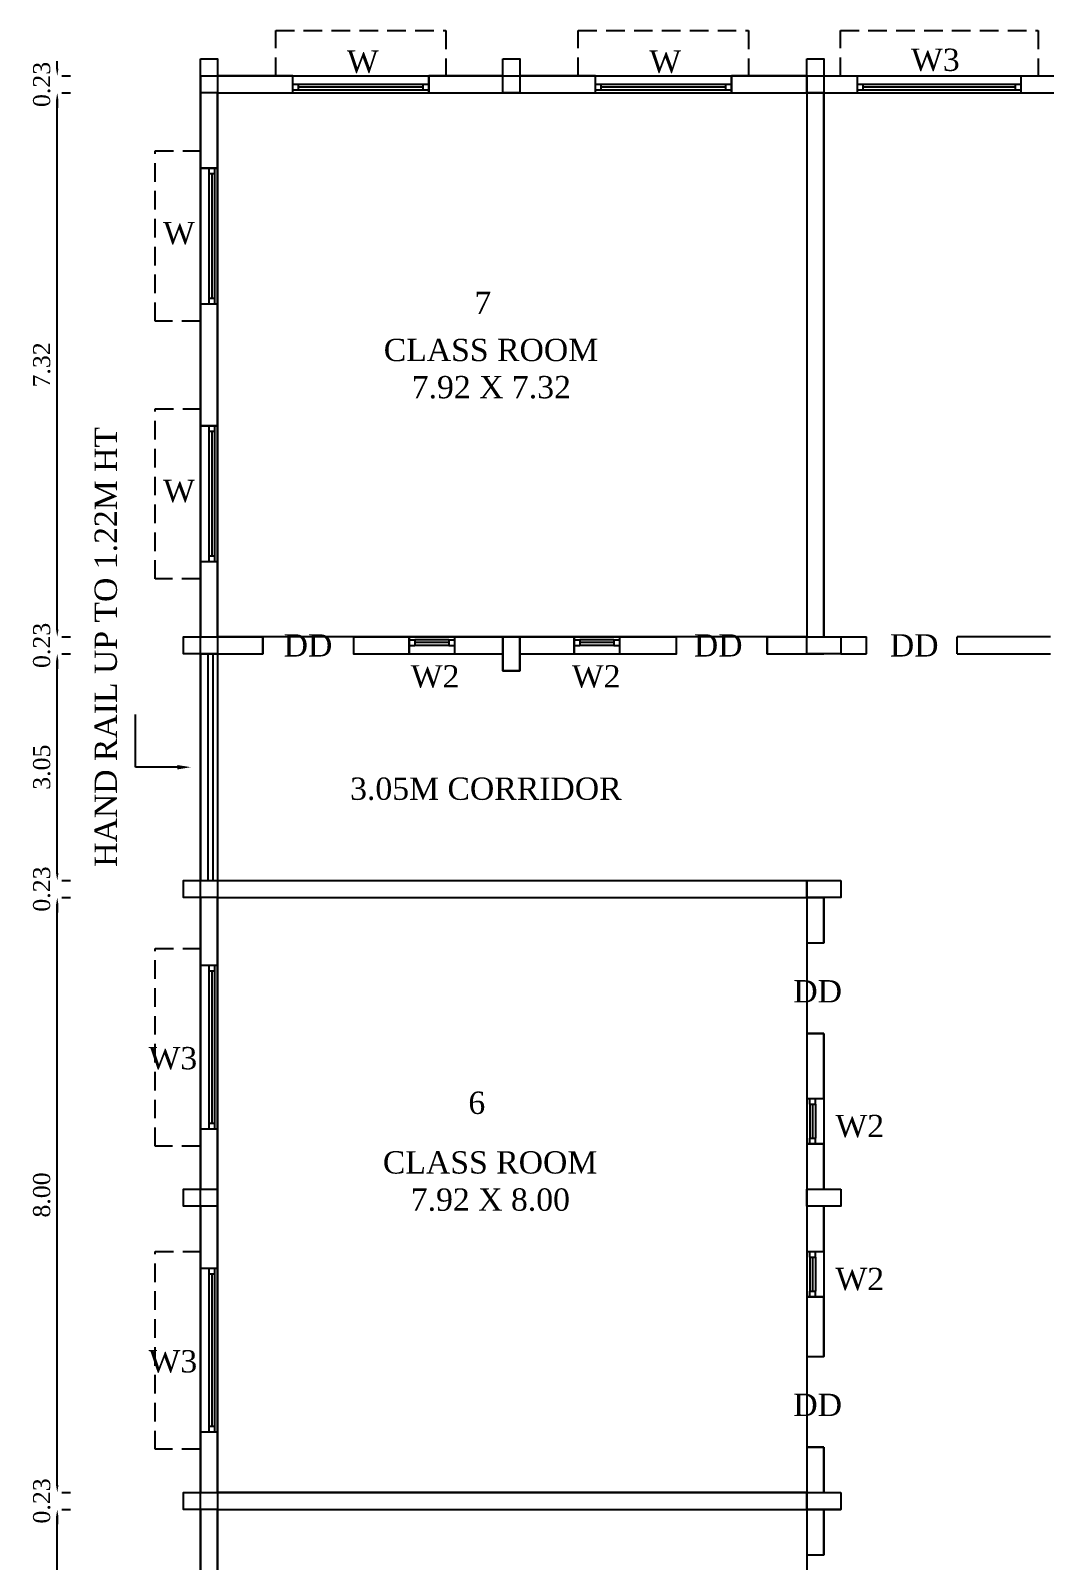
# Model space of a CAD drawing. Header units: metres. Extents: x 3616 to 3987, y 1122 to 1251.
# Drawn here: x 3828.12 to 3841.75, y 1185.21 to 1205.78 of the extents above; entities that cross this region are included whole.
import ezdxf
from ezdxf import colors
from ezdxf.entities.mleader import LeaderData, LeaderLine
from ezdxf.math import Vec2, Vec3

# ---------------------------------------------------------------- set-up
doc = ezdxf.new("R2010")
doc.units = ezdxf.units.M
doc.linetypes.add('DASHED2', pattern=[0.375, 0.25, -0.125])
for name, color, linetype in [('AR_JOINERIES', 251, 'Continuous'), ('BLK_1_FLR_1_BLT_UP_AREA', 26, 'Continuous'), ('BLK_1_FLR_1_REGULAR_ROOM_5', 117, 'Continuous'), ('BLK_1_FLR_1_REGULAR_ROOM_6', 117, 'Continuous'), ('BLK_1_FLR_1_REGULAR_ROOM_7', 117, 'Continuous')]:
    doc.layers.add(name, color=color, linetype=linetype)
doc.styles.add('ANAND', font='times.ttf')
doc.styles.get("Standard").update_dxf_attribs({"font": 'arial.ttf'})
doc.dimstyles.new('V1', dxfattribs={"dimtxt": 0.23, "dimasz": 0.1, "dimexe": 0.18, "dimexo": 0.0625, "dimgap": 0.09, "dimtad": 1, "dimzin": 0, "dimdsep": 46, "dimtxsty": 'ANAND', "dimcen": 0.09, "dimadec": 0, "dimazin": 0, "dimtfac": 1, "dimtix": 1, "dimtofl": 0, "dimtmove": 2, "dimatfit": 0, "dimfxl": 0, "dimtolj": 1, "dimtzin": 0, "dimarcsym": 0})

# ---------------------------------------------------------------- blocks, each defined once
blk = doc.blocks.new('W6a')
at = {"layer": 'AR_JOINERIES', "color": 42}
for p, q in [((-36, 0), (-36, 9)), ((36, 0), (36, 9)), ((36, 4.5), (-36, 4.5)), ((36, 1.5), (-36, 1.5)), ((-33, 1.5), (-33, 4.5)), ((33, 3), (-33, 3)), ((33, 1.5), (33, 4.5))]:
    blk.add_line(p, q, dxfattribs=at)
blk = doc.blocks.new('W2a')
at = {"layer": 'AR_JOINERIES', "color": 42}
for p, q in [((0, 12), (9, 12)), ((1.5, 9), (1.5, 12)), ((1.5, 9), (4.5, 9)), ((1.5, 9), (1.5, -9)), ((3, 9), (3, -9)), ((4.5, 9), (4.5, 12)), ((4.5, 9), (4.5, -9)), ((0, -12), (9, -12)), ((1.5, -9), (4.5, -9)), ((1.5, -12), (1.5, -9)), ((4.5, -12), (4.5, -9))]:
    blk.add_line(p, q, dxfattribs=at)
blk = doc.blocks.new('*D141')
at = {"color": 0, "lineweight": -2}
for p, q in [((3828.543, 1185.896), (3828.661, 1185.896)), ((3828.481, 1177.995), (3828.481, 1185.796)), ((3828.563, 1177.895), (3828.301, 1177.895))]:
    blk.add_line(p, q, dxfattribs=at)
at = {"color": 0}
for points in [[(3828.464, 1185.796), (3828.497, 1185.796), (3828.481, 1185.896)], [(3828.464, 1177.995), (3828.497, 1177.995), (3828.481, 1177.895)]]:
    blk.add_solid(points, dxfattribs=at)
at = {"layer": 'Defpoints', "color": 0}
for p in [(3828.481, 1185.896), (3828.481, 1185.896), (3828.626, 1177.895)]:
    blk.add_point(p, dxfattribs=at)
at = {"color": 0, "insert": (3828.273, 1181.895), "char_height": 0.23, "attachment_point": 5, "rotation": 90, "style": 'ANAND'}
blk.add_mtext('\\A1;8.00', dxfattribs=at)
blk = doc.blocks.new('*D142')
at = {"color": 0, "lineweight": -2}
for p, q in [((3828.481, 1186.224), (3828.481, 1186.324)), ((3828.543, 1186.124), (3828.661, 1186.124)), ((3828.543, 1185.896), (3828.661, 1185.896)), ((3828.481, 1185.796), (3828.481, 1185.696))]:
    blk.add_line(p, q, dxfattribs=at)
at = {"color": 0}
for points in [[(3828.464, 1186.224), (3828.497, 1186.224), (3828.481, 1186.124)], [(3828.464, 1185.796), (3828.497, 1185.796), (3828.481, 1185.896)]]:
    blk.add_solid(points, dxfattribs=at)
at = {"layer": 'Defpoints', "color": 0}
for p in [(3828.481, 1186.124), (3828.481, 1186.124), (3828.481, 1185.896)]:
    blk.add_point(p, dxfattribs=at)
at = {"color": 0, "insert": (3828.273, 1186.01), "char_height": 0.23, "attachment_point": 5, "rotation": 90, "style": 'ANAND'}
blk.add_mtext('\\A1;0.23', dxfattribs=at)
blk = doc.blocks.new('*D143')
at = {"color": 0, "lineweight": -2}
for p, q in [((3828.543, 1194.125), (3828.661, 1194.125)), ((3828.481, 1186.224), (3828.481, 1194.025)), ((3828.543, 1186.124), (3828.661, 1186.124))]:
    blk.add_line(p, q, dxfattribs=at)
at = {"color": 0}
for points in [[(3828.464, 1194.025), (3828.497, 1194.025), (3828.481, 1194.125)], [(3828.464, 1186.224), (3828.497, 1186.224), (3828.481, 1186.124)]]:
    blk.add_solid(points, dxfattribs=at)
at = {"layer": 'Defpoints', "color": 0}
for p in [(3828.481, 1194.125), (3828.481, 1194.125), (3828.481, 1186.124)]:
    blk.add_point(p, dxfattribs=at)
at = {"color": 0, "insert": (3828.273, 1190.125), "char_height": 0.23, "attachment_point": 5, "rotation": 90, "style": 'ANAND'}
blk.add_mtext('\\A1;8.00', dxfattribs=at)
blk = doc.blocks.new('*D144')
at = {"color": 0, "lineweight": -2}
for p, q in [((3828.481, 1194.454), (3828.481, 1194.554)), ((3828.543, 1194.354), (3828.661, 1194.354)), ((3828.543, 1194.125), (3828.661, 1194.125)), ((3828.481, 1194.025), (3828.481, 1193.925))]:
    blk.add_line(p, q, dxfattribs=at)
at = {"color": 0}
for points in [[(3828.464, 1194.454), (3828.497, 1194.454), (3828.481, 1194.354)], [(3828.464, 1194.025), (3828.497, 1194.025), (3828.481, 1194.125)]]:
    blk.add_solid(points, dxfattribs=at)
at = {"layer": 'Defpoints', "color": 0}
for p in [(3828.481, 1194.354), (3828.481, 1194.354), (3828.481, 1194.125)]:
    blk.add_point(p, dxfattribs=at)
at = {"color": 0, "insert": (3828.273, 1194.239), "char_height": 0.23, "attachment_point": 5, "rotation": 90, "style": 'ANAND'}
blk.add_mtext('\\A1;0.23', dxfattribs=at)
blk = doc.blocks.new('*D145')
at = {"color": 0, "lineweight": -2}
for p, q in [((3828.543, 1197.402), (3828.661, 1197.402)), ((3828.481, 1194.454), (3828.481, 1197.302)), ((3828.543, 1194.354), (3828.661, 1194.354))]:
    blk.add_line(p, q, dxfattribs=at)
at = {"color": 0}
for points in [[(3828.464, 1197.302), (3828.497, 1197.302), (3828.481, 1197.402)], [(3828.464, 1194.454), (3828.497, 1194.454), (3828.481, 1194.354)]]:
    blk.add_solid(points, dxfattribs=at)
at = {"layer": 'Defpoints', "color": 0}
for p in [(3828.481, 1197.402), (3828.481, 1197.402), (3828.481, 1194.354)]:
    blk.add_point(p, dxfattribs=at)
at = {"color": 0, "insert": (3828.273, 1195.878), "char_height": 0.23, "attachment_point": 5, "rotation": 90, "style": 'ANAND'}
blk.add_mtext('\\A1;3.05', dxfattribs=at)
blk = doc.blocks.new('*D146')
at = {"color": 0, "lineweight": -2}
for p, q in [((3828.481, 1197.73), (3828.481, 1197.83)), ((3828.543, 1197.63), (3828.661, 1197.63)), ((3828.543, 1197.402), (3828.661, 1197.402)), ((3828.481, 1197.302), (3828.481, 1197.202))]:
    blk.add_line(p, q, dxfattribs=at)
at = {"color": 0}
for points in [[(3828.464, 1197.73), (3828.497, 1197.73), (3828.481, 1197.63)], [(3828.464, 1197.302), (3828.497, 1197.302), (3828.481, 1197.402)]]:
    blk.add_solid(points, dxfattribs=at)
at = {"layer": 'Defpoints', "color": 0}
for p in [(3828.481, 1197.63), (3828.481, 1197.63), (3828.481, 1197.402)]:
    blk.add_point(p, dxfattribs=at)
at = {"color": 0, "insert": (3828.273, 1197.516), "char_height": 0.23, "attachment_point": 5, "rotation": 90, "style": 'ANAND'}
blk.add_mtext('\\A1;0.23', dxfattribs=at)
blk = doc.blocks.new('*D147')
at = {"color": 0, "lineweight": -2}
for p, q in [((3828.481, 1197.73), (3828.481, 1204.846)), ((3828.543, 1204.946), (3828.661, 1204.946)), ((3828.543, 1197.63), (3828.661, 1197.63))]:
    blk.add_line(p, q, dxfattribs=at)
at = {"color": 0}
for points in [[(3828.464, 1204.846), (3828.497, 1204.846), (3828.481, 1204.946)], [(3828.464, 1197.73), (3828.497, 1197.73), (3828.481, 1197.63)]]:
    blk.add_solid(points, dxfattribs=at)
at = {"layer": 'Defpoints', "color": 0}
for p in [(3828.481, 1204.946), (3828.481, 1204.946), (3828.481, 1197.63)]:
    blk.add_point(p, dxfattribs=at)
at = {"color": 0, "insert": (3828.273, 1201.288), "char_height": 0.23, "attachment_point": 5, "rotation": 90, "style": 'ANAND'}
blk.add_mtext('\\A1;7.32', dxfattribs=at)
blk = doc.blocks.new('*D148')
at = {"color": 0, "lineweight": -2}
for p, q in [((3828.481, 1205.274), (3828.481, 1205.374)), ((3828.543, 1205.174), (3828.661, 1205.174)), ((3828.481, 1204.846), (3828.481, 1204.746)), ((3828.543, 1204.946), (3828.661, 1204.946))]:
    blk.add_line(p, q, dxfattribs=at)
at = {"color": 0}
for points in [[(3828.464, 1205.274), (3828.497, 1205.274), (3828.481, 1205.174)], [(3828.464, 1204.846), (3828.497, 1204.846), (3828.481, 1204.946)]]:
    blk.add_solid(points, dxfattribs=at)
at = {"layer": 'Defpoints', "color": 0}
for p in [(3828.481, 1205.174), (3828.481, 1205.174), (3828.481, 1204.946)]:
    blk.add_point(p, dxfattribs=at)
at = {"color": 0, "insert": (3828.273, 1205.06), "char_height": 0.23, "attachment_point": 5, "rotation": 90, "style": 'ANAND'}
blk.add_mtext('\\A1;0.23', dxfattribs=at)

msp = doc.modelspace()

# ---------------------------------------------------------------- linework, layer by layer
at = {"linetype": 'DASHED2'}
for p, q in [((3831.41841, 1205.17411, -0.0324), (3831.41841, 1205.78411, -0.0324)), ((3831.41841, 1205.78411, -0.0324), (3833.70721, 1205.78411, -0.0324)), ((3833.70721, 1205.78411, -0.0324), (3833.70721, 1205.17411, -0.0324)), ((3835.48604, 1205.17411, -0.0324), (3835.48604, 1205.78411, -0.0324)), ((3835.48604, 1205.78411, -0.0324), (3837.77484, 1205.78411, -0.0324)), ((3837.77484, 1205.78411, -0.0324), (3837.77484, 1205.17411, -0.0324)), ((3839.01054, 1205.17411, -0.0324), (3839.01054, 1205.78411, -0.0324)), ((3839.01054, 1205.78411, -0.0324), (3841.67054, 1205.78411, -0.0324)), ((3841.67054, 1205.78411, -0.0324), (3841.67054, 1205.17411, -0.0324)), ((3829.79563, 1201.87706, -0.0324), (3829.79563, 1204.16586, -0.0324)), ((3829.79563, 1204.16586, -0.0324), (3830.40563, 1204.16586, -0.0324)), ((3830.40563, 1201.87706, -0.0324), (3829.79563, 1201.87706, -0.0324)), ((3829.79563, 1198.40996, -0.0324), (3829.79563, 1200.69876, -0.0324)), ((3829.79563, 1200.69876, -0.0324), (3830.40563, 1200.69876, -0.0324)), ((3830.40563, 1198.40996, -0.0324), (3829.79563, 1198.40996, -0.0324)), ((3829.79563, 1190.78076, -0.0324), (3829.79563, 1193.44076, -0.0324)), ((3829.79563, 1193.44076, -0.0324), (3830.40563, 1193.44076, -0.0324)), ((3830.40563, 1190.78076, -0.0324), (3829.79563, 1190.78076, -0.0324)), ((3829.79563, 1186.70406, -0.0324), (3829.79563, 1189.36406, -0.0324)), ((3829.79563, 1189.36406, -0.0324), (3830.40563, 1189.36406, -0.0324)), ((3830.40563, 1186.70406, -0.0324), (3829.79563, 1186.70406, -0.0324))]:
    msp.add_line(p, q, dxfattribs=at)
at = {"lineweight": -2}
for p, q in [((3830.40563, 1205.40271, -0.0324), (3830.63423, 1205.40271, -0.0324)), ((3830.40563, 1204.94551, -0.0324), (3830.40563, 1205.40271, -0.0324)), ((3830.63423, 1205.40271, -0.0324), (3830.63423, 1204.94551, -0.0324)), ((3834.47326, 1205.40271, -0.0324), (3834.70186, 1205.40271, -0.0324)), ((3834.47326, 1204.94551, -0.0324), (3834.47326, 1205.40271, -0.0324)), ((3834.70186, 1205.40271, -0.0324), (3834.70186, 1204.94551, -0.0324)), ((3838.55903, 1205.40271, -0.0324), (3838.78763, 1205.40271, -0.0324)), ((3838.55903, 1204.94551, -0.0324), (3838.55903, 1205.40271, -0.0324)), ((3838.78763, 1205.40271, -0.0324), (3838.78763, 1204.94551, -0.0324)), ((3830.40563, 1205.17411, -0.0324), (3830.40563, 1197.63031, -0.0324)), ((3830.63423, 1205.17411, -0.0324), (3834.47326, 1205.17411, -0.0324)), ((3830.63423, 1205.07403, -0.0324), (3830.63423, 1194.35371, -0.0324)), ((3834.70186, 1205.17411, -0.0324), (3838.55903, 1205.17411, -0.0324)), ((3838.55903, 1205.17411, -0.0324), (3838.55903, 1197.63031, -0.0324)), ((3838.78763, 1205.17411, -0.0324), (3838.78763, 1197.63031, -0.0324)), ((3838.78763, 1205.17411, -0.0324), (3841.83563, 1205.17411, -0.0324)), ((3830.63423, 1204.94551, -0.0324), (3830.40563, 1204.94551, -0.0324)), ((3830.63423, 1204.94551, -0.0324), (3838.55903, 1204.94551, -0.0324)), ((3831.01523, 1204.94551, -0.0324), (3858.52343, 1204.94551, -0.0324)), ((3834.70186, 1204.94551, -0.0324), (3834.47326, 1204.94551, -0.0324)), ((3838.78763, 1204.94551, -0.0324), (3838.55903, 1204.94551, -0.0324)), ((3830.40563, 1201.47841, -0.0324), (3830.40563, 1197.63031, -0.0324)), ((3830.17703, 1197.40171, -0.0324), (3830.17703, 1197.63031, -0.0324)), ((3830.17703, 1197.63031, -0.0324), (3830.63423, 1197.63031, -0.0324)), ((3830.40563, 1197.63031, -0.0324), (3831.24383, 1197.63031, -0.0324)), ((3830.63423, 1197.63031, -0.0324), (3830.63423, 1197.40171, -0.0324)), ((3831.24383, 1197.63031, -0.0324), (3831.24383, 1197.40171, -0.0324)), ((3832.46303, 1197.63031, -0.0324), (3836.80643, 1197.63031, -0.0324)), ((3832.46303, 1197.63031, -0.0324), (3832.46303, 1197.40171, -0.0324)), ((3834.70186, 1197.63031, -0.0324), (3834.47326, 1197.63031, -0.0324)), ((3834.47326, 1197.63031, -0.0324), (3834.47326, 1197.17311, -0.0324)), ((3834.70186, 1197.17311, -0.0324), (3834.70186, 1197.63031, -0.0324)), ((3836.80643, 1197.40171, -0.0324), (3836.80643, 1197.63031, -0.0324)), ((3838.02563, 1197.63031, -0.0324), (3838.78763, 1197.63031, -0.0324)), ((3838.02563, 1197.40171, -0.0324), (3838.02563, 1197.63031, -0.0324)), ((3838.55903, 1197.40171, -0.0324), (3838.55903, 1197.63031, -0.0324)), ((3838.55903, 1197.63031, -0.0324), (3839.01623, 1197.63031, -0.0324)), ((3839.01623, 1197.63031, -0.0324), (3839.01623, 1197.40171, -0.0324)), ((3839.01623, 1197.63031, -0.0324), (3839.36252, 1197.63031, -0.0324)), ((3839.36252, 1197.40171, -0.0324), (3839.36252, 1197.63031, -0.0324)), ((3840.58172, 1197.40171, -0.0324), (3840.58172, 1197.63031, -0.0324)), ((3841.83563, 1197.63031, -0.0324), (3840.58172, 1197.63031, -0.0324)), ((3830.63423, 1197.40171, -0.0324), (3830.17703, 1197.40171, -0.0324)), ((3830.40563, 1197.40171, -0.0324), (3831.24383, 1197.40171, -0.0324)), ((3830.40563, 1197.40171, -0.0324), (3830.40563, 1194.35371, -0.0324)), ((3830.50342, 1197.40171, -0.0324), (3830.50342, 1194.35371, -0.0324)), ((3830.57439, 1197.40171, -0.0324), (3830.57439, 1194.35371, -0.0324)), ((3832.46303, 1197.40171, -0.0324), (3834.47326, 1197.40171, -0.0324)), ((3834.70186, 1197.40171, -0.0324), (3836.80643, 1197.40171, -0.0324)), ((3838.02563, 1197.40171, -0.0324), (3838.78763, 1197.40171, -0.0324)), ((3839.01623, 1197.40171, -0.0324), (3838.55903, 1197.40171, -0.0324)), ((3839.01623, 1197.40171, -0.0324), (3839.36252, 1197.40171, -0.0324)), ((3840.58172, 1197.40171, -0.0324), (3841.83563, 1197.40171, -0.0324)), ((3834.47326, 1197.17311, -0.0324), (3834.70186, 1197.17311, -0.0324)), ((3830.17703, 1194.12511, -0.0324), (3830.17703, 1194.35371, -0.0324)), ((3830.17703, 1194.35371, -0.0324), (3830.63423, 1194.35371, -0.0324)), ((3830.40563, 1194.35371, -0.0324), (3838.78763, 1194.35371, -0.0324)), ((3830.63423, 1194.35371, -0.0324), (3830.63423, 1194.12511, -0.0324)), ((3838.55903, 1194.35371, -0.0324), (3838.55903, 1193.51551, -0.0324)), ((3838.55903, 1194.12511, -0.0324), (3838.55903, 1194.35371, -0.0324)), ((3838.55903, 1194.35371, -0.0324), (3839.01623, 1194.35371, -0.0324)), ((3839.01623, 1194.35371, -0.0324), (3839.01623, 1194.12511, -0.0324)), ((3830.63423, 1194.12511, -0.0324), (3830.17703, 1194.12511, -0.0324)), ((3830.40563, 1194.12511, -0.0324), (3830.40563, 1190.20081, -0.0324)), ((3830.63423, 1194.12511, -0.0324), (3838.78763, 1194.12511, -0.0324)), ((3830.63423, 1194.12511, -0.0324), (3830.63423, 1186.12411, -0.0324)), ((3839.01623, 1194.12511, -0.0324), (3838.55903, 1194.12511, -0.0324)), ((3838.78763, 1194.12511, -0.0324), (3838.78763, 1193.51551, -0.0324)), ((3838.55903, 1193.51551, -0.0324), (3838.78763, 1193.51551, -0.0324)), ((3838.55903, 1192.29631, -0.0324), (3838.55903, 1187.95291, -0.0324)), ((3838.55903, 1192.29631, -0.0324), (3838.78763, 1192.29631, -0.0324)), ((3838.78763, 1192.29631, -0.0324), (3838.78763, 1190.20081, -0.0324)), ((3838.55903, 1191.42001, -0.0324), (3838.78763, 1191.42001, -0.0324)), ((3838.55903, 1190.81041, -0.0324), (3838.78763, 1190.81041, -0.0324)), ((3830.17703, 1189.97221, -0.0324), (3830.17703, 1190.20081, -0.0324)), ((3830.17703, 1190.20081, -0.0324), (3830.63423, 1190.20081, -0.0324)), ((3830.63423, 1190.20081, -0.0324), (3830.63423, 1189.97221, -0.0324)), ((3838.55903, 1189.97221, -0.0324), (3838.55903, 1190.20081, -0.0324)), ((3838.55903, 1190.20081, -0.0324), (3839.01623, 1190.20081, -0.0324)), ((3839.01623, 1190.20081, -0.0324), (3839.01623, 1189.97221, -0.0324)), ((3830.63423, 1189.97221, -0.0324), (3830.17703, 1189.97221, -0.0324)), ((3830.40563, 1189.97221, -0.0324), (3830.40563, 1186.12411, -0.0324)), ((3839.01623, 1189.97221, -0.0324), (3838.55903, 1189.97221, -0.0324)), ((3838.78763, 1189.97221, -0.0324), (3838.78763, 1187.95291, -0.0324)), ((3838.55903, 1189.36261, -0.0324), (3838.78763, 1189.36261, -0.0324)), ((3838.55903, 1188.75301, -0.0324), (3838.78763, 1188.75301, -0.0324)), ((3838.55903, 1187.95291, -0.0324), (3838.78763, 1187.95291, -0.0324)), ((3838.55903, 1186.73371, -0.0324), (3838.55903, 1185.89551, -0.0324)), ((3838.55903, 1186.73371, -0.0324), (3838.78763, 1186.73371, -0.0324)), ((3838.78763, 1186.73371, -0.0324), (3838.78763, 1186.12411, -0.0324)), ((3830.17703, 1185.89551, -0.0324), (3830.17703, 1186.12411, -0.0324)), ((3830.17703, 1186.12411, -0.0324), (3830.63423, 1186.12411, -0.0324)), ((3830.17703, 1185.89551, -0.0324), (3830.17703, 1186.12411, -0.0324)), ((3830.17703, 1186.12411, -0.0324), (3830.63423, 1186.12411, -0.0324)), ((3830.63423, 1186.12411, -0.0324), (3838.55903, 1186.12411, -0.0324)), ((3830.63423, 1186.12411, -0.0324), (3830.63423, 1177.89451, -0.0324)), ((3830.63423, 1186.12411, -0.0324), (3839.01623, 1186.12411, -0.0324)), ((3830.63423, 1186.12411, -0.0324), (3830.63423, 1185.89551, -0.0324)), ((3830.63423, 1186.12411, -0.0324), (3830.63423, 1185.89551, -0.0324)), ((3838.55903, 1186.12411, -0.0324), (3838.55903, 1185.28591, -0.0324)), ((3838.55903, 1185.89551, -0.0324), (3838.55903, 1186.12411, -0.0324)), ((3838.55903, 1186.12411, -0.0324), (3839.01623, 1186.12411, -0.0324)), ((3838.55903, 1185.89551, -0.0324), (3838.55903, 1186.12411, -0.0324)), ((3838.55903, 1186.12411, -0.0324), (3839.01623, 1186.12411, -0.0324)), ((3839.01623, 1186.12411, -0.0324), (3839.01623, 1185.89551, -0.0324)), ((3839.01623, 1186.12411, -0.0324), (3839.01623, 1185.89551, -0.0324)), ((3830.63423, 1185.89551, -0.0324), (3830.17703, 1185.89551, -0.0324)), ((3830.63423, 1185.89551, -0.0324), (3830.17703, 1185.89551, -0.0324)), ((3830.40563, 1185.89551, -0.0324), (3830.40563, 1181.89501, -0.0324)), ((3830.63423, 1185.89551, -0.0324), (3839.01623, 1185.89551, -0.0324)), ((3830.63423, 1185.89551, -0.0324), (3838.55903, 1185.89551, -0.0324)), ((3839.01623, 1185.89551, -0.0324), (3838.55903, 1185.89551, -0.0324)), ((3839.01623, 1185.89551, -0.0324), (3838.55903, 1185.89551, -0.0324)), ((3838.78763, 1185.89551, -0.0324), (3838.78763, 1185.28591, -0.0324)), ((3838.55903, 1185.28591, -0.0324), (3838.78763, 1185.28591, -0.0324))]:
    msp.add_line(p, q, dxfattribs=at)
for p, q in [((3839.24054, 1204.94551, -0.0324), (3839.24054, 1205.17411, -0.0324)), ((3841.44054, 1205.05981, -0.0324), (3839.24054, 1205.05981, -0.0324)), ((3839.31674, 1204.98361, -0.0324), (3839.31674, 1205.05981, -0.0324)), ((3841.36434, 1205.02171, -0.0324), (3839.31674, 1205.02171, -0.0324)), ((3841.36434, 1204.98361, -0.0324), (3841.36434, 1205.05981, -0.0324)), ((3841.44054, 1204.94551, -0.0324), (3841.44054, 1205.17411, -0.0324)), ((3841.44054, 1204.98361, -0.0324), (3839.24054, 1204.98361, -0.0324)), ((3829.53372, 1195.87771, -0.0324), (3829.53372, 1196.58546, -0.0324)), ((3830.63423, 1193.21076, -0.0324), (3830.40563, 1193.21076, -0.0324)), ((3830.51993, 1193.21076, -0.0324), (3830.51993, 1191.01076, -0.0324)), ((3830.59613, 1193.13456, -0.0324), (3830.51993, 1193.13456, -0.0324)), ((3830.55803, 1193.13456, -0.0324), (3830.55803, 1191.08696, -0.0324)), ((3830.59613, 1193.21076, -0.0324), (3830.59613, 1191.01076, -0.0324)), ((3830.59613, 1191.08696, -0.0324), (3830.51993, 1191.08696, -0.0324)), ((3830.63423, 1191.01076, -0.0324), (3830.40563, 1191.01076, -0.0324)), ((3830.63423, 1189.13406, -0.0324), (3830.40563, 1189.13406, -0.0324)), ((3830.51993, 1189.13406, -0.0324), (3830.51993, 1186.93406, -0.0324)), ((3830.59613, 1189.05786, -0.0324), (3830.51993, 1189.05786, -0.0324)), ((3830.55803, 1189.05786, -0.0324), (3830.55803, 1187.01026, -0.0324)), ((3830.59613, 1189.13406, -0.0324), (3830.59613, 1186.93406, -0.0324)), ((3830.63423, 1186.93406, -0.0324), (3830.40563, 1186.93406, -0.0324)), ((3830.59613, 1187.01026, -0.0324), (3830.51993, 1187.01026, -0.0324))]:
    msp.add_line(p, q)
at = {"lineweight": -2, "elevation": -0.0324}
for points in [[(3830.40563, 1205.40271), (3830.63423, 1205.40271), (3830.63423, 1204.94551), (3830.40563, 1204.94551)], [(3834.47326, 1205.40271), (3834.70186, 1205.40271), (3834.70186, 1204.94551), (3834.47326, 1204.94551)], [(3838.55903, 1205.40271), (3838.78763, 1205.40271), (3838.78763, 1204.94551), (3838.55903, 1204.94551)], [(3831.64841, 1205.17411), (3830.63423, 1205.17411), (3830.63423, 1204.94551), (3831.64841, 1204.94551)], [(3834.47326, 1205.17411), (3833.47721, 1205.17411), (3833.47721, 1204.94551), (3834.47326, 1204.94551)], [(3835.71604, 1205.17411), (3834.70186, 1205.17411), (3834.70186, 1204.94551), (3835.71604, 1204.94551)], [(3838.55903, 1205.17411), (3837.54484, 1205.17411), (3837.54484, 1204.94551), (3838.55903, 1204.94551)], [(3830.63423, 1204.94551), (3830.40563, 1204.94551), (3830.40563, 1203.93586), (3830.63423, 1203.93586)], [(3838.78763, 1204.94551), (3838.55903, 1204.94551), (3838.55903, 1197.63031), (3838.78763, 1197.63031)], [(3830.63423, 1202.10706), (3830.40563, 1202.10706), (3830.40563, 1200.46876), (3830.63423, 1200.46876)], [(3830.63423, 1198.63996), (3830.40563, 1198.63996), (3830.40563, 1197.63031), (3830.63423, 1197.63031)], [(3830.63423, 1197.63031), (3830.63423, 1197.40171), (3830.17703, 1197.40171), (3830.17703, 1197.63031)], [(3831.24383, 1197.63031), (3830.63423, 1197.63031), (3830.63423, 1197.40171), (3831.24383, 1197.40171), (3831.24383, 1197.46944)], [(3833.21264, 1197.63031), (3832.46303, 1197.63031), (3832.46303, 1197.40171), (3833.03519, 1197.40171), (3833.21264, 1197.40171)], [(3834.47326, 1197.63031), (3833.82224, 1197.63031), (3833.82224, 1197.40171), (3834.47326, 1197.40171)], [(3834.47326, 1197.63031), (3834.70186, 1197.63031), (3834.70186, 1197.17311), (3834.47326, 1197.17311)], [(3835.43051, 1197.63031), (3834.70186, 1197.63031), (3834.70186, 1197.40171), (3835.43051, 1197.40171)], [(3836.80643, 1197.63031), (3836.04011, 1197.63031), (3836.04011, 1197.40171), (3836.80643, 1197.40171)], [(3838.55903, 1197.63031), (3838.02563, 1197.63031), (3838.02563, 1197.40171), (3838.55903, 1197.40171)], [(3839.01623, 1197.63031), (3839.01623, 1197.40171), (3838.55903, 1197.40171), (3838.55903, 1197.63031)], [(3830.17703, 1194.35371), (3830.63423, 1194.35371), (3830.63423, 1194.12511), (3830.17703, 1194.12511)], [(3830.63423, 1194.35371), (3830.63423, 1194.12511), (3830.17703, 1194.12511), (3830.17703, 1194.35371)], [(3839.01623, 1194.35371), (3839.01623, 1194.12511), (3838.55903, 1194.12511), (3838.55903, 1194.35371)], [(3838.78763, 1194.12511), (3838.55903, 1194.12511), (3838.55903, 1193.51551), (3838.78763, 1193.51551)], [(3838.78763, 1192.29631), (3838.72167, 1192.29631), (3838.55903, 1192.29631), (3838.55903, 1191.42001), (3838.78763, 1191.42001)], [(3838.78763, 1190.81041), (3838.55903, 1190.81041), (3838.55903, 1190.20081), (3838.78763, 1190.20081)], [(3830.63423, 1190.20081), (3830.63423, 1189.97221), (3830.17703, 1189.97221), (3830.17703, 1190.20081)], [(3839.01623, 1190.20081), (3839.01623, 1189.97221), (3838.55903, 1189.97221), (3838.55903, 1190.20081)], [(3838.78763, 1189.97221), (3838.55903, 1189.97221), (3838.55903, 1189.36261), (3838.78763, 1189.36261)], [(3838.78763, 1188.52507), (3838.78763, 1188.75301), (3838.55903, 1188.75301), (3838.55903, 1187.95291), (3838.78763, 1187.95291)], [(3838.78763, 1186.73371), (3838.71989, 1186.73371), (3838.55903, 1186.73371), (3838.55903, 1186.12411), (3838.78763, 1186.12411)], [(3830.63423, 1186.12411), (3830.63423, 1185.89551), (3830.17703, 1185.89551), (3830.17703, 1186.12411)], [(3830.63423, 1186.12411), (3830.63423, 1185.89551), (3830.17703, 1185.89551), (3830.17703, 1186.12411)], [(3838.55903, 1186.12411), (3830.63423, 1186.12411), (3830.63423, 1185.89551), (3838.55903, 1185.89551)], [(3839.01623, 1186.12411), (3839.01623, 1185.89551), (3838.55903, 1185.89551), (3838.55903, 1186.12411)], [(3839.01623, 1186.12411), (3839.01623, 1185.89551), (3838.55903, 1185.89551), (3838.55903, 1186.12411)], [(3838.78763, 1185.85807), (3838.78763, 1185.89551), (3838.55903, 1185.89551), (3838.55903, 1185.28591), (3838.78763, 1185.28591)]]:
    msp.add_lwpolyline(points, close=True, dxfattribs=at)
at = {"layer": 'BLK_1_FLR_1_BLT_UP_AREA', "color": 26, "ltscale": 400, "elevation": -0.0324}
msp.add_lwpolyline([(3830.40563, 1205.17411), (3858.52343, 1205.17411), (3858.52343, 1194.12511), (3846.25523, 1194.12511), (3846.25523, 1185.89551), (3842.06423, 1185.89551), (3842.06195, 1175.2278), (3850.06523, 1175.22951), (3850.06523, 1177.89616), (3866.75303, 1177.89291), (3866.75303, 1158.61591), (3841.83563, 1158.61591), (3841.83563, 1159.94941), (3838.78763, 1159.94941), (3838.78763, 1158.61591), (3830.40563, 1158.61591), (3830.40563, 1166.38831), (3833.14883, 1166.38831), (3833.14883, 1169.43631), (3830.40563, 1169.43631)], close=True, dxfattribs=at)
at = {"layer": 'BLK_1_FLR_1_REGULAR_ROOM_5', "color": 3, "elevation": -0.0324}
msp.add_lwpolyline([(3830.63423, 1185.89551), (3838.55903, 1185.89551), (3838.55903, 1177.89451), (3830.63423, 1177.89451)], close=True, dxfattribs=at)
at = {"layer": 'BLK_1_FLR_1_REGULAR_ROOM_6', "color": 3, "elevation": -0.0324}
msp.add_lwpolyline([(3830.63423, 1194.12511), (3838.55903, 1194.12511), (3838.55903, 1186.12411), (3830.63423, 1186.12411)], close=True, dxfattribs=at)
at = {"layer": 'BLK_1_FLR_1_REGULAR_ROOM_7', "color": 3, "elevation": -0.0324}
msp.add_lwpolyline([(3830.63423, 1204.94551), (3838.55903, 1204.94551), (3838.55903, 1197.63031), (3830.63423, 1197.63031)], close=True, dxfattribs=at)

# ---------------------------------------------------------------- block references
at = {"lineweight": -2, "xscale": 0.0254, "yscale": 0.0254, "zscale": 0.0254}
for name, p in [('W6a', (3832.56281, 1204.94551, -0.0324)), ('W6a', (3836.63044, 1204.94551, -0.0324)), ('W2a', (3838.55903, 1191.11521, -0.0324)), ('W2a', (3838.55903, 1189.05781, -0.0324))]:
    msp.add_blockref(name, p, dxfattribs=at)
for name, p, rotation in [('W6a', (3830.63423, 1203.02146, -0.0324), 90), ('W6a', (3830.63423, 1199.55436, -0.0324), 90), ('W2a', (3833.51744, 1197.63031, -0.0324), 270), ('W2a', (3835.73531, 1197.63031, -0.0324), 270)]:
    msp.add_blockref(name, p, dxfattribs=dict(at, rotation=rotation))

# ---------------------------------------------------------------- texts
at = {"style": 'ANAND'}
for s, p in [('W', (3832.3739, 1205.21792, -0.0324)), ('W', (3836.44153, 1205.21792, -0.0324)), ('W3', (3839.96, 1205.24176, -0.0324)), ('W', (3829.90364, 1202.9113, -0.0324)), ('7', (3834.08902, 1201.97254, -0.0324)), ('W', (3829.90364, 1199.4442, -0.0324)), ('DD', (3831.52488, 1197.36633, -0.0324)), ('DD', (3837.04031, 1197.36633, -0.0324)), ('DD', (3839.67559, 1197.36633, -0.0324)), ('W2', (3833.23427, 1196.94997, -0.0324)), ('W2', (3835.39982, 1196.94997, -0.0324)), ('3.05M CORRIDOR ', (3832.41824, 1195.43881, -0.0324)), ('DD', (3838.3776, 1192.71455, -0.0324)), ('W3', (3829.70784, 1191.815, -0.0324)), ('6', (3834.00848, 1191.21475, -0.0324)), ('W2', (3838.94387, 1190.90253, -0.0324)), ('W2', (3838.94387, 1188.84513, -0.0324)), ('W3', (3829.70784, 1187.7383, -0.0324)), ('DD', (3838.3776, 1187.15195, -0.0324))]:
    msp.add_text(s, height=0.3, dxfattribs=at).set_placement(p)
msp.add_text('HAND RAIL UP TO 1.22M HT', height=0.3, rotation=90, dxfattribs=at).set_placement((3829.28271, 1194.53815, -0.0324))
at = {"char_height": 0.3, "width": 3.2188771, "attachment_point": 1, "style": 'ANAND'}
for s, insert in [('{\\W1.921818; }CLASS ROOM   \\P{\\W5.246037; }7.92 X 7.32', (3832.65266, 1201.63953, -0.0324)), ('{\\W1.921818; }CLASS ROOM   \\P{\\W5.234318; }7.92 X 8.00', (3832.64115, 1190.71301, -0.0324))]:
    msp.add_mtext(s, dxfattribs=dict(at, insert=insert))

# ---------------------------------------------------------------- dimensions: what is measured, and where the dimension line sits
for base, p1, p2, picture, middle in [((3828.48077, 1205.17411, -0.0324), (3828.48077, 1204.94551, -0.0324), (3828.48077, 1205.17411, -0.0324), '*D148', (3828.27345, 1205.05981, -0.0324)), ((3828.48077, 1204.94551, -0.0324), (3828.48077, 1197.63031, -0.0324), (3828.48077, 1204.94551, -0.0324), '*D147', (3828.27345, 1201.28791, -0.0324)), ((3828.48077, 1197.63031, -0.0324), (3828.48077, 1197.40171, -0.0324), (3828.48077, 1197.63031, -0.0324), '*D146', (3828.27345, 1197.51601, -0.0324)), ((3828.48077, 1197.40171, -0.0324), (3828.48077, 1194.35371, -0.0324), (3828.48077, 1197.40171, -0.0324), '*D145', (3828.27345, 1195.87771, -0.0324)), ((3828.48077, 1194.35371, -0.0324), (3828.48077, 1194.12511, -0.0324), (3828.48077, 1194.35371, -0.0324), '*D144', (3828.27345, 1194.23941, -0.0324)), ((3828.48077, 1194.12511, -0.0324), (3828.48077, 1186.12411, -0.0324), (3828.48077, 1194.12511, -0.0324), '*D143', (3828.27345, 1190.12461, -0.0324)), ((3828.48077, 1186.12411, -0.0324), (3828.48077, 1185.89551, -0.0324), (3828.48077, 1186.12411, -0.0324), '*D142', (3828.27345, 1186.00981, -0.0324)), ((3828.48077, 1185.89551, -0.0324), (3828.62578, 1177.89451, -0.0324), (3828.48077, 1185.89551, -0.0324), '*D141', (3828.27345, 1181.89501, -0.0324))]:
    dim = msp.add_linear_dim(base=base, p1=p1, p2=p2, angle=90, dimstyle='V1')
    dim.commit()
    dim.dimension.update_dxf_attribs({"geometry": picture, "text_midpoint": middle})

# ---------------------------------------------------------------- leaders
ml = msp.add_multileader_mtext('Standard')
ml.set_content('', color=256)
ml.set_leader_properties()
ml.build(insert=Vec2(0, 0))
ml.multileader.update_dxf_attribs({"dogleg_length": 0.36, "arrow_head_size": 0.18})
ctx = ml.context
ctx.base_point, ctx.char_height, ctx.arrow_head_size, ctx.landing_gap_size, ctx.plane_origin = Vec3(3829.35372, 1195.87771, -0.0324), 0.18, 0.18, 0.09, Vec3(3830.27678, 1195.87771, -0.0324)
ctx.text_align_type = 2
notes = []
notes.append((ctx, [(0, (1, 1, 0), (3829.89372, 1195.87771, -0.0324), (-1, 0), 0.36, [(0, [(3830.27678, 1195.87771, -0.0324)], 0, [])])]))
ctx.mtext.insert, ctx.mtext.alignment, ctx.mtext.flow_direction = Vec3(3829.44372, 1195.96771, -0.0324), 3, 5
for ctx, leaders in notes:
    for number, flags, end, landing, length, lines in leaders:
        leader = LeaderData()
        leader.index, (leader.has_last_leader_line, leader.has_dogleg_vector, leader.attachment_direction) = number, flags
        leader.last_leader_point, leader.dogleg_vector, leader.dogleg_length = Vec3(end), Vec3(landing), length
        for number, points, colour, breaks in lines:
            line = LeaderLine()
            line.index, line.vertices, line.color, line.breaks = number, Vec3.list(points), colors.encode_raw_color(colour), breaks
            leader.lines.append(line)
        ctx.leaders.append(leader)

doc.saveas('drawing.dxf')
